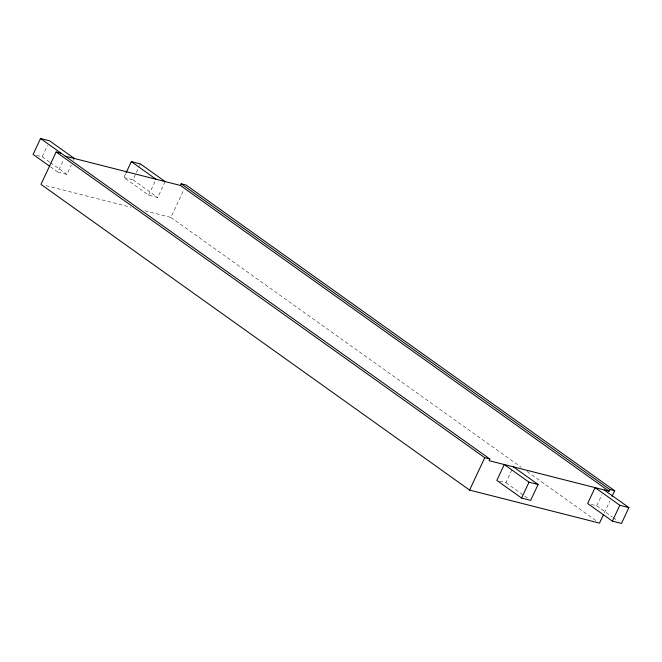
<?xml version="1.0" encoding="UTF-8"?>
<svg xmlns="http://www.w3.org/2000/svg" width="662" height="662" viewBox="0 0 662 662"><rect width="100%" height="100%" fill="white"/><g stroke="black" fill="none" stroke-linecap="round" stroke-linejoin="round"><path stroke-width="0.5" stroke-dasharray="3.31 2.48" d="M36.733 155.338L42.178 156.728L47.432 145.516M50.42 166.766L57.842 172.062L63.527 159.923M57.842 172.062L66.92 174.371L71.297 165.037M73.482 160.361L74.359 158.499M165.161 181.587L157.721 197.466L148.644 195.158L123.902 177.507L125.648 173.775M123.902 177.507L132.979 179.816L139.103 166.741M139.541 165.806L140.418 163.936M148.644 195.158L155.636 180.213M144.895 210.797L170.879 217.409L183.879 189.655M499.57 481.108L505.925 482.722L512.487 468.713M591.274 504.427L596.719 505.818L601.973 494.605M604.274 512.942L609.901 500.919M45.968 185.641L130.902 207.247M596.719 505.818L612.391 516.989M613.219 517.576L618.167 521.11M132.979 179.816L157.721 197.466M170.879 217.409L521.184 467.264M527.084 471.468L596.131 520.721M505.925 482.722L527.366 498.014M42.178 156.728L49.6 162.025M50.428 162.612L66.92 174.371"/><path stroke-width="0.99" d="M74.359 158.499L49.617 140.849L40.539 138.54L33.1 154.42L49.592 166.179M61.194 153.278L56.138 151.995L40.97 184.375L469.59 490.087L599.499 523.121L603.405 514.796M126.086 172.84L131.341 161.627L140.418 163.936L165.161 181.587M65.281 156.182L180.403 185.459L181.181 183.788L186.047 185.029L614.675 490.741L612.069 496.293M469.59 490.087L484.758 457.707L489.822 458.989L489.036 460.661L609.023 491.171L609.81 489.499L614.675 490.741M521.582 498.064L529.021 482.184L538.098 484.493L530.659 500.373L521.582 498.064L496.839 480.413L504.279 464.534L529.021 482.184M612.383 521.151L619.822 505.272L628.9 507.58L621.461 523.46L612.383 521.151L587.641 503.501L595.08 487.629L619.822 505.272M181.181 183.788L609.81 489.499M180.403 185.459L609.023 491.171M604.158 489.938L628.9 507.58M131.341 161.627L156.075 179.278M513.356 466.842L538.098 484.493M40.539 138.54L489.822 458.989M56.138 151.995L484.758 457.707"/></g></svg>
